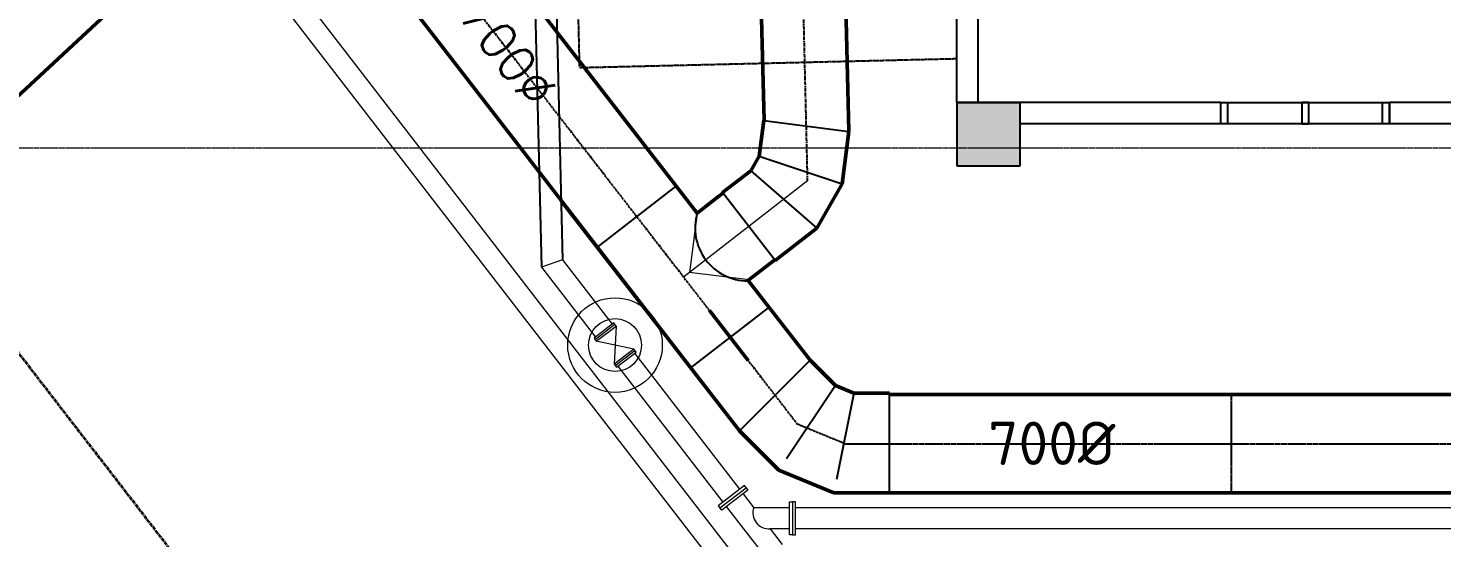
# Model space of a CAD drawing. Header units: inches. Extents: x 86328 to 235202, y 68629 to 184293.
# Drawn here: x 139176 to 149221, y 118171 to 121794 of the extents above; entities that cross this region are included whole.
import ezdxf

# ---------------------------------------------------------------- set-up
doc = ezdxf.new("R2010")
doc.units = ezdxf.units.IN
doc.header["$MEASUREMENT"] = 0
for name, pattern in [('CENTER', [2, 1.25, -0.25, 0.25, -0.25]), ('CENTER2', [1.125, 0.75, -0.125, 0.125, -0.125]), ('HIDDEN', [0.375, 0.25, -0.125]), ('PHANTOM2', [1.25, 0.625, -0.125, 0.125, -0.125, 0.125, -0.125])]:
    doc.linetypes.add(name, pattern=pattern)
for name, color, linetype, lineweight in [('.5', 8, 'Continuous', 0), ('DIM', 251, 'Continuous', 0), ('hid', 8, 'HIDDEN', 0), ('PLC WIRE', 7, 'Continuous', 0)]:
    doc.layers.add(name, color=color, linetype=linetype, lineweight=lineweight)
for name, color, linetype in [('1', 1, 'CENTER'), ('2', 2, 'HIDDEN'), ('pipes', 2, 'Continuous'), ('steel elbow 45deg', 3, 'Continuous'), ('text', 3, 'Continuous')]:
    doc.layers.add(name, color=color, linetype=linetype)
doc.styles.add('ISO', font='isocpeur.ttf')
doc.styles.add('SIMPLEX', font='simplex.shx')
doc.styles.get("Standard").update_dxf_attribs({"font": 'arial.ttf'})
doc.linetypes.add('FENCE_LINE', pattern='A,0.5,-0.1,["X",Standard,S=0.1,R=0,X=-0.02,Y=-0.05],-0.1', length=0.7)

msp = doc.modelspace()

# ---------------------------------------------------------------- hatches: boundary and pattern name
at = {"layer": 'DIM', "linetype": 'HIDDEN', "lineweight": 25, "ltscale": 10}
h = msp.add_hatch(color=8, dxfattribs=at)
h.paths.add_polyline_path([(150726, 121265), (150276, 121265), (150276, 120615), (150726, 120615)])
h.paths.add_polyline_path([(150701, 125040), (150431, 125040), (150431, 125040), (150301, 125040), (150301, 124640), (150701, 124640)])
h.paths.add_polyline_path([(146226, 121265), (145776, 121265), (145776, 120815), (146226, 120815)])

# ---------------------------------------------------------------- linework, layer by layer
at = {"layer": '.5', "color": 8, "linetype": 'CENTER', "ltscale": 10}
msp.add_line((193392, 120941), (128878, 120941), dxfattribs=at)
at = {"color": 8, "linetype": 'CENTER', "ltscale": 20}
msp.add_line((144715, 120708), (144585, 126137), dxfattribs=at)
at = {"color": 8, "linetype": 'PHANTOM2', "ltscale": 20}
for p, q in [((141132, 123515), (144640, 118982)), ((144640, 118982), (144984, 118840)), ((144984, 118840), (183127, 118840))]:
    msp.add_line(p, q, dxfattribs=at)
at = {"color": 8, "linetype": 'CENTER', "ltscale": 500}
for p, q in [((144912, 119253), (144511, 118652)), ((145043, 119199), (144902, 118490))]:
    msp.add_line(p, q, dxfattribs=at)
at = {"layer": '1', "color": 8, "linetype": 'HIDDEN', "ltscale": 5}
for q in [(143011, 125013), (145776, 121578)]:
    msp.add_line((143095, 121514), q, dxfattribs=at)
at = {"layer": '2', "color": 8}
for p, q in [((145297, 118490), (145297, 119190)), ((147727, 118490), (147727, 119200))]:
    msp.add_line(p, q, dxfattribs=at)
at = {"layer": 'DIM', "color": 8, "linetype": 'CENTER2', "lineweight": 35, "ltscale": 30}
msp.add_line((162425, 89263), (119020, 145521), dxfattribs=at)
at = {"layer": 'DIM', "color": 8, "linetype": 'Continuous', "ltscale": 25}
msp.add_line((169715, 84971), (130963, 135197), dxfattribs=at)
at = {"layer": 'DIM', "color": 8, "linetype": 'FENCE_LINE', "ltscale": 25}
msp.add_line((169526, 84971), (130844, 135106), dxfattribs=at)
at = {"layer": 'DIM', "color": 8, "lineweight": 50}
for p, q in [((144405, 121137), (144301, 125431)), ((144405, 121137), (144301, 125430)), ((145007, 121061), (144901, 125445)), ((145007, 121061), (144901, 125445)), ((141448, 123685), (143930, 120479)), ((140824, 123335), (144233, 118928)), ((136945, 119302), (141013, 123090)), ((142933, 121766), (143930, 120479)), ((144371, 120885), (144403, 121137)), ((144961, 120688), (145008, 121060)), ((144311, 120780), (144371, 120885)), ((144110, 120625), (144311, 120780)), ((144780, 120373), (144961, 120688)), ((142962, 120570), (144233, 118928)), ((143929, 120479), (144113, 120621)), ((143929, 120479), (144087, 120601)), ((144483, 120143), (144780, 120373)), ((144288, 119997), (144481, 120147)), ((144733, 119433), (144293, 120001)), ((144292, 119432), (144017, 119787)), ((144912, 119253), (144733, 119433)), ((144912, 119253), (145043, 119199)), ((145297, 119199), (145043, 119199)), ((145297, 119190), (165732, 119190)), ((144511, 118652), (144231, 118931)), ((144511, 118652), (144902, 118490)), ((144511, 118652), (144902, 118490)), ((145297, 118490), (144902, 118490)), ((145297, 118490), (165732, 118490))]:
    msp.add_line(p, q, dxfattribs=at)
at = {"layer": 'DIM', "color": 8, "linetype": 'HIDDEN', "lineweight": 25, "ltscale": 10}
for p, q in [((145776, 121265), (145776, 125065)), ((145926, 121265), (145926, 124890)), ((145776, 121265), (146226, 121265)), ((146226, 121265), (145776, 121265)), ((145776, 121265), (145776, 120815)), ((146226, 121265), (145776, 121265)), ((145776, 121265), (145776, 120815)), ((147651, 121265), (146226, 121265)), ((146226, 120815), (146226, 121265)), ((146226, 120815), (146226, 121265)), ((147651, 121115), (147651, 121265)), ((147651, 121265), (148851, 121265)), ((147651, 121115), (147651, 121265)), ((147701, 121115), (147701, 121265)), ((148276, 121265), (148226, 121265)), ((148226, 121265), (148226, 121115)), ((148276, 121115), (148276, 121265)), ((148801, 121115), (148801, 121265)), ((150276, 121265), (148851, 121265)), ((148851, 121115), (148851, 121265)), ((148851, 121265), (148851, 121115)), ((147651, 121115), (146226, 121115)), ((148851, 121115), (147651, 121115)), ((148226, 121115), (148276, 121115)), ((150276, 121115), (148851, 121115)), ((145776, 120815), (146226, 120815)), ((145776, 120815), (146226, 120815))]:
    msp.add_line(p, q, dxfattribs=at)
at = {"layer": 'DIM', "color": 8}
for p, q in [((144715, 120708), (143833, 120024)), ((143929, 120479), (143876, 120058)), ((142972, 120148), (142824, 120096)), ((144297, 120004), (143876, 120058))]:
    msp.add_line(p, q, dxfattribs=at)
at = {"layer": 'DIM', "color": 8, "linetype": 'Continuous'}
for p, q in [((143345, 119687), (143205, 119579)), ((143353, 119676), (143339, 119405)), ((143479, 119513), (143213, 119568)), ((143488, 119502), (143348, 119394))]:
    msp.add_line(p, q, dxfattribs=at)
for radius in [336, 188]:
    msp.add_circle((143346, 119541), radius, dxfattribs=at)
at = {"layer": 'DIM', "color": 8}
msp.add_arc((144439, 118348), 113, 160.7798, 274.5137, dxfattribs=at)
at = {"layer": 'hid', "color": 8, "linetype": 'Continuous'}
for p, q in [((144371, 120885), (144961, 120688)), ((144311, 120780), (144780, 120373))]:
    msp.add_line(p, q, dxfattribs=at)
at = {"layer": 'pipes', "color": 8, "ltscale": 2000}
for p, q in [((144403, 121137), (145008, 121060)), ((143221, 120236), (143781, 120670)), ((143929, 120479), (144113, 120621)), ((143929, 120479), (144087, 120601)), ((144483, 120143), (144110, 120625)), ((144297, 120004), (144481, 120147)), ((144455, 120127), (144297, 120004)), ((143884, 119379), (144436, 119806)), ((144733, 119433), (144231, 118931)), ((145297, 118490), (145297, 119199))]:
    msp.add_line(p, q, dxfattribs=at)
msp.add_arc((144292, 120374), 377, 163.9525, 269.371, dxfattribs=at)
at = {"layer": 'PLC WIRE', "color": 8, "ltscale": 2000}
for p, q in [((142972, 120148), (143326, 119690)), ((142824, 120096), (143207, 119598)), ((143337, 119698), (143197, 119590)), ((143213, 119568), (143353, 119676)), ((143353, 119676), (143337, 119698)), ((143197, 119590), (143213, 119568)), ((143479, 119513), (143339, 119405)), ((143356, 119383), (143496, 119491)), ((143496, 119491), (143479, 119513)), ((143485, 119483), (144231, 118516)), ((143339, 119405), (143356, 119383)), ((143367, 119391), (144113, 118425)), ((144265, 118542), (144079, 118399)), ((144277, 118526), (144265, 118542)), ((144091, 118383), (144277, 118526)), ((144289, 118510), (144104, 118367)), ((144256, 118484), (144332, 118385)), ((144277, 118526), (144289, 118510)), ((144079, 118399), (144091, 118383)), ((144104, 118367), (144091, 118383)), ((144137, 118393), (144415, 118032)), ((144587, 118385), (144332, 118385)), ((144587, 118427), (144607, 118427)), ((144587, 118193), (144587, 118427)), ((144607, 118427), (144607, 118193)), ((144628, 118427), (144607, 118427)), ((144607, 118427), (144607, 118193)), ((144628, 118193), (144628, 118427)), ((157816, 118385), (144628, 118385)), ((144587, 118235), (144448, 118235)), ((144448, 118235), (144534, 118124)), ((157816, 118235), (144628, 118235)), ((144607, 118193), (144587, 118193)), ((144607, 118193), (144628, 118193))]:
    msp.add_line(p, q, dxfattribs=at)
at = {"layer": 'steel elbow 45deg', "color": 8}
for p, q in [((142776, 122054), (142824, 120096)), ((142926, 122057), (142972, 120148)), ((144371, 120885), (144403, 121137)), ((144403, 121137), (145008, 121060)), ((144961, 120688), (145008, 121060)), ((144311, 120780), (144371, 120885)), ((144371, 120885), (144961, 120688)), ((144110, 120625), (144311, 120780)), ((144311, 120780), (144780, 120373)), ((144780, 120373), (144961, 120688)), ((144483, 120143), (144110, 120625)), ((144483, 120143), (144780, 120373))]:
    msp.add_line(p, q, dxfattribs=at)

# ---------------------------------------------------------------- texts
at = {"layer": 'DIM', "color": 8, "style": 'SIMPLEX'}
msp.add_text('∅1400 SP', height=300, rotation=42.9619, dxfattribs=at).set_placement((138204, 121292))
at = {"layer": 'DIM', "color": 8, "ltscale": 2000, "style": 'SIMPLEX'}
msp.add_text('700%%C', height=250, rotation=307.65, dxfattribs=at).set_placement((142221, 121886))
at = {"layer": 'PLC WIRE', "color": 8, "ltscale": 2000, "style": 'SIMPLEX'}
msp.add_text('700%%C', height=250, rotation=307.65, dxfattribs=at).set_placement((142221, 121886))
at = {"layer": 'text', "color": 8, "style": 'ISO'}
msp.add_text('700%%C', height=307.6, dxfattribs=at).set_placement((145998, 118689))

doc.saveas('drawing.dxf')
